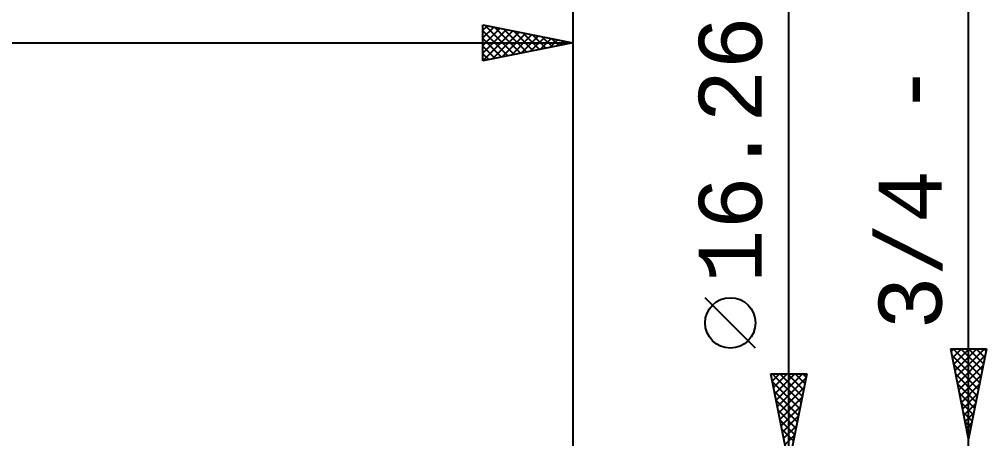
# Model space of a CAD drawing. Header units: millimetres. Extents: x -99 to 154, y -57 to 79.
# Drawn here: x 36.2 to 90, y 9.5 to 32.8 of the extents above; entities that cross this region are included whole.
import ezdxf
from ezdxf.enums import TextEntityAlignment as Align

# ---------------------------------------------------------------- set-up
doc = ezdxf.new("R2010")
doc.units = ezdxf.units.MM
doc.header["$LTSCALE"] = 8
doc.layers.add('2', color=7, linetype='CONTINUOUS')
doc.layers.add('SK2', color=7, linetype='CONTINUOUS')
doc.styles.get("Standard").update_dxf_attribs({"font": 'Monospac821 BT'})

msp = doc.modelspace()

# ---------------------------------------------------------------- linework, layer by layer
at = {"layer": '2', "color": 7, "linetype": 'CONTINUOUS', "lineweight": 25}
for p, q in [((89, -16.525), (89, 52.225)), ((79, -15.13), (79, 33.505)), ((62, 30.525), (62, 32.525)), ((62, 32.525), (67, 31.525)), ((62, 32.22), (62.254, 32.474)), ((62, 31.796), (62.607, 32.404)), ((62, 31.372), (62.961, 32.333)), ((62, 30.948), (63.315, 32.262)), ((62.107, 32.504), (63.738, 30.873)), ((62.638, 32.397), (64.092, 30.943)), ((63.168, 32.291), (64.445, 31.014)), ((67, 32.525), (67, 7)), ((62, 32.187), (63.385, 30.802)), ((62, 31.762), (63.031, 30.731)), ((62.002, 30.525), (63.668, 32.191)), ((62.532, 30.631), (64.022, 32.121)), ((63.063, 30.738), (64.375, 32.05)), ((63.593, 30.844), (64.729, 31.979)), ((63.698, 32.185), (64.799, 31.085)), ((64.123, 30.95), (65.082, 31.909)), ((64.229, 32.079), (65.152, 31.155)), ((64.654, 31.056), (65.436, 31.838)), ((64.759, 31.973), (65.506, 31.226)), ((65.184, 31.162), (65.789, 31.767)), ((65.289, 31.867), (65.86, 31.297)), ((65.82, 31.761), (66.213, 31.368)), ((0, 31.525), (67, 31.525)), ((67, 31.525), (62, 30.525)), ((62, 31.338), (62.678, 30.661)), ((65.714, 31.268), (66.143, 31.696)), ((66.245, 31.374), (66.496, 31.626)), ((66.35, 31.655), (66.567, 31.438)), ((66.775, 31.48), (66.85, 31.555)), ((66.88, 31.549), (66.92, 31.509)), ((62, 30.914), (62.324, 30.59)), ((77.15, 14.568), (74.35, 17.367)), ((89, 9.525), (88, 14.525)), ((88, 14.525), (90, 14.525)), ((88.03, 14.374), (88.181, 14.525)), ((88.101, 14.02), (88.605, 14.525)), ((88.147, 14.525), (89.691, 12.981)), ((88.172, 13.667), (89.03, 14.525)), ((88.242, 13.313), (89.454, 14.525)), ((88.313, 12.96), (89.878, 14.525)), ((88.571, 14.525), (89.762, 13.334)), ((88.995, 14.525), (89.833, 13.688)), ((90, 14.525), (89, 9.525)), ((89.42, 14.525), (89.903, 14.041)), ((89.844, 14.525), (89.974, 14.395)), ((88.069, 14.178), (89.62, 12.627)), ((88.384, 12.606), (89.924, 14.147)), ((88.175, 13.648), (89.55, 12.274)), ((88.454, 12.253), (89.818, 13.617)), ((79, 8.13), (78, 13.13)), ((78, 13.13), (80, 13.13)), ((78.01, 13.079), (78.061, 13.13)), ((78.081, 12.725), (78.486, 13.13)), ((78.087, 13.13), (79.681, 11.536)), ((78.152, 12.372), (78.91, 13.13)), ((78.222, 12.018), (79.334, 13.13)), ((78.293, 11.665), (79.759, 13.13)), ((78.511, 13.13), (79.752, 11.889)), ((78.935, 13.13), (79.823, 12.243)), ((80, 13.13), (79, 8.13)), ((79.36, 13.13), (79.893, 12.596)), ((79.784, 13.13), (79.964, 12.95)), ((88.281, 13.118), (89.479, 11.92)), ((88.525, 11.899), (89.712, 13.086)), ((78.084, 12.708), (79.61, 11.182)), ((78.364, 11.311), (79.954, 12.902)), ((78.435, 10.957), (79.848, 12.371)), ((88.388, 12.587), (89.408, 11.567)), ((88.596, 11.546), (89.606, 12.556)), ((78.19, 12.178), (79.54, 10.829)), ((78.505, 10.604), (79.742, 11.841)), ((88.494, 12.057), (89.338, 11.213)), ((88.667, 11.192), (89.5, 12.026)), ((78.297, 11.647), (79.469, 10.475)), ((78.576, 10.25), (79.636, 11.311)), ((88.6, 11.527), (89.267, 10.859)), ((88.737, 10.838), (89.394, 11.495)), ((78.403, 11.117), (79.398, 10.121)), ((78.647, 9.897), (79.53, 10.78)), ((88.706, 10.996), (89.196, 10.506)), ((88.808, 10.485), (89.288, 10.965)), ((78.509, 10.587), (79.328, 9.768)), ((78.717, 9.543), (79.424, 10.25)), ((88.812, 10.466), (89.125, 10.152)), ((88.879, 10.131), (89.182, 10.435)), ((78.615, 10.056), (79.257, 9.414)), ((78.788, 9.19), (79.318, 9.72)), ((88.918, 9.936), (89.055, 9.799)), ((88.949, 9.778), (89.076, 9.904))]:
    msp.add_line(p, q, dxfattribs=at)
msp.add_circle((75.75, 15.967), 1.4, dxfattribs=at)
at = {"layer": 'SK2', "color": 7, "linetype": 'CONTINUOUS', "lineweight": 25}
msp.add_line((67, 42.525), (67, 9.525), dxfattribs=at)

# ---------------------------------------------------------------- texts
at = {"layer": '2', "color": 7, "linetype": 'CONTINUOUS', "lineweight": 25}
for s, p in [('3/4 - 10 UNC', (87.5, 33.375)), ('16.26', (77.5, 25.593))]:
    msp.add_text(s, height=3.5, rotation=90, dxfattribs=at).set_placement(p, align=Align.CENTER)

doc.saveas('drawing.dxf')
